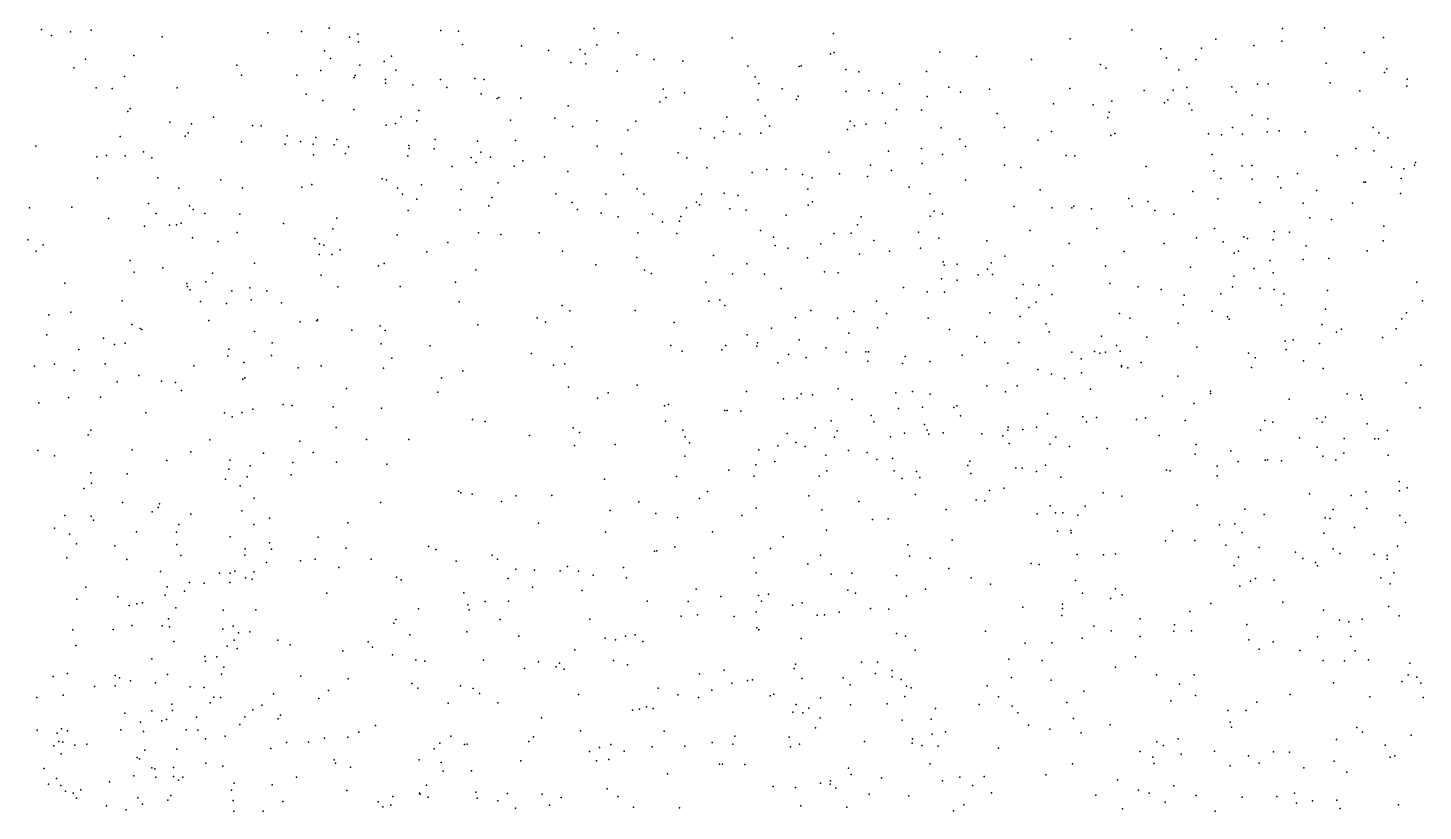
# Model space of a CAD drawing. Header units: metres. Extents: x -25 to 25, y -27.8 to 27.8.
# Drawn here: x -0.193 to 2.899, y 12.174 to 13.909 of the extents above; entities that cross this region are included whole.
import ezdxf

# ---------------------------------------------------------------- set-up
doc = ezdxf.new("R2010")
doc.units = ezdxf.units.M

msp = doc.modelspace()

# ---------------------------------------------------------------- linework, layer by layer
for p in [(-0.1625, 13.9054, 16.1724), (-0.1407, 13.8922, -26.5401), (-0.0986, 13.9002, -22.0743), (-0.0528, 13.9042, 23.6246), (0.1049, 13.8894, 23.6159), (0.3392, 13.8983, 18.2341), (0.4132, 13.9012, 7.8087), (0.4744, 13.9089, 2.5306), (0.5201, 13.8889, 12.7266), (0.5386, 13.8955, 18.2172), (0.7225, 13.9034, -26.2173), (0.7615, 13.9019, 18.2369), (1.062, 13.9077, 18.3569), (1.115, 13.8986, 12.895), (1.3675, 13.8875, 4.7719), (1.5923, 13.8965, 13.7353), (2.1168, 13.8848, -7.1802), (2.2537, 13.9048, 3.364), (2.4398, 13.884, 20.1976), (2.5869, 13.9082, 20.7749), (2.6802, 13.9092, -1.7209), (2.8112, 13.8883, -1.5102), (0.4643, 13.8581, 13.9765), (0.5395, 13.8787, 13.1339), (0.7699, 13.8728, -7.3095), (0.9006, 13.8698, 4.9826), (0.961, 13.859, 23.296), (1.031, 13.8612, 7.3234), (1.0419, 13.8521, 7.1147), (1.0676, 13.8716, -26.2036), (1.5855, 13.852, 5.1061), (1.594, 13.8547, 5.8803), (1.8277, 13.8558, 3.936), (2.3176, 13.8625, 6.4752), (2.4078, 13.8646, 14.4366), (2.5235, 13.8702, 20.3893), (2.5855, 13.8801, 3.1872), (2.7684, 13.8545, 3.1691), (-0.0908, 13.8211, -8.4105), (-0.0654, 13.8403, 18.3911), (0.042, 13.848, 2.4449), (0.2701, 13.8264, 23.6101), (0.478, 13.8412, 13.6807), (0.5425, 13.8265, 6.5345), (0.5965, 13.8348, 12.5395), (0.6128, 13.8468, 5.9263), (1.0106, 13.8326, 12.7832), (1.0434, 13.8297, 6.9544), (1.1563, 13.8496, 6.7283), (1.1953, 13.8392, 6.5717), (1.2581, 13.8354, 3.2878), (1.4023, 13.8245, -7.0345), (1.5162, 13.8234, 4.8637), (1.5208, 13.8252, 13.5922), (1.9092, 13.8458, -7.0671), (2.0313, 13.8394, 19.3422), (2.184, 13.8281, 19.7937), (2.1967, 13.82, 14.396), (2.3305, 13.8429, -25.817), (2.3955, 13.8392, 3.2989), (2.6839, 13.8309, 14.621), (0.0213, 13.8017, 15.6027), (0.2803, 13.8048, 14.9026), (0.4029, 13.8044, 6.8739), (0.4562, 13.8145, 14.5875), (0.5298, 13.7993, 13.3507), (0.5321, 13.8036, 23.5612), (0.5995, 13.7948, 7.7202), (0.6223, 13.8159, 6.2741), (0.7212, 13.7948, 5.1157), (0.7976, 13.7973, 23.4206), (0.8179, 13.7951, 18.3694), (1.1132, 13.8137, 18.4885), (1.4187, 13.801, 5.9777), (1.6194, 13.8171, 3.6823), (1.6484, 13.8118, -16.6169), (1.7982, 13.8127, 22.5606), (2.3574, 13.8164, -7.1756), (2.8135, 13.8103, -5.2429), (2.8181, 13.8187, -2.8621), (2.8633, 13.7954, 5.692), (-0.0416, 13.7765, 15.7492), (-0.0061, 13.7748, 7.2756), (0.1377, 13.7763, 7.1837), (0.4236, 13.7626, 12.654), (0.5997, 13.7865, 2.5524), (0.6602, 13.7832, 18.3522), (0.7355, 13.7768, 2.6605), (0.8113, 13.7632, 7.5937), (1.2147, 13.7738, 23.1009), (1.2624, 13.7651, 18.6464), (1.4269, 13.786, 18.7311), (1.4784, 13.774, 3.3964), (1.5137, 13.7581, 13.8577), (1.6207, 13.7681, -6.9901), (1.6705, 13.7699, 5.2788), (1.7009, 13.7643, 3.8071), (1.7388, 13.785, -16.1416), (1.8477, 13.7781, 19.0847), (1.8736, 13.7668, -16.5109), (1.9382, 13.7735, 22.3972), (2.1163, 13.7753, 3.6155), (2.281, 13.7704, 21.8144), (2.345, 13.7712, 5.982), (2.3752, 13.7768, 6.3413), (2.4752, 13.7787, 21.2956), (2.4847, 13.7675, 5.8527), (2.5319, 13.7842, -2.1965), (2.5552, 13.7856, 20.5844), (2.6926, 13.7875, 5.7786), (2.7583, 13.7695, -4.4472), (2.8631, 13.7799, -4.2393), (0.0337, 13.7308, 18.4603), (0.4604, 13.7486, 2.4734), (0.5296, 13.7287, 6.7239), (0.8471, 13.753, 12.5529), (0.851, 13.7551, 2.7725), (0.8997, 13.7538, 7.4207), (1.0045, 13.7366, 5.0446), (1.2074, 13.7455, 4.9533), (1.2208, 13.7548, 12.8459), (1.425, 13.75, 22.9194), (1.5102, 13.7506, 13.2421), (1.732, 13.7281, 5.4449), (1.8002, 13.757, 14.234), (2.0799, 13.7412, 19.607), (2.168, 13.7389, 22.0249), (2.2094, 13.7468, 14.534), (2.3257, 13.7435, 3.4148), (2.3328, 13.7502, 20.1051), (2.3801, 13.7408, 21.618), (2.3864, 13.7271, 6.1308), (0.0283, 13.7241, -21.7799), (0.1218, 13.7006, -8.1244), (0.1694, 13.697, 7.8556), (0.2187, 13.7112, 2.4254), (0.6217, 13.6976, 5.7052), (0.6341, 13.7122, 12.3284), (0.6691, 13.7034, 23.5365), (0.6732, 13.7261, -26.3923), (0.8764, 13.7051, 7.2701), (0.9748, 13.7094, 6.6483), (1.0676, 13.7031, 6.4141), (1.1543, 13.7027, 3.0803), (1.3557, 13.7117, -15.6777), (1.4411, 13.7143, 12.934), (1.6296, 13.7025, 22.729), (1.665, 13.696, 5.0282), (1.7072, 13.6982, 5.649), (1.7875, 13.7267, -15.8857), (1.9551, 13.7193, 19.2667), (2.1999, 13.7107, -16.9965), (2.2034, 13.7226, -16.7816), (2.5197, 13.7159, 6.7027), (2.5549, 13.7074, 14.7551), (0.0119, 13.6685, 2.4284), (0.1557, 13.6695, -26.6131), (0.1626, 13.6769, 15.1421), (0.3051, 13.6933, -7.8213), (0.3243, 13.6919, 7.7887), (0.3815, 13.6697, -26.5373), (0.4451, 13.6665, 12.2367), (0.6008, 13.6936, 5.5266), (1.014, 13.6909, 12.5761), (1.1366, 13.6826, 6.1962), (1.2979, 13.6865, -26.2795), (1.3289, 13.6655, 18.7746), (1.3489, 13.6799, 4.8928), (1.3845, 13.6747, -16.3705), (1.4316, 13.676, 13.6738), (1.4503, 13.6912, 5.821), (1.6236, 13.6838, 14.1433), (1.6388, 13.6923, 4.835), (1.8309, 13.6876, -17.0679), (1.9714, 13.6885, -16.285), (2.0755, 13.68, 3.7414), (2.2071, 13.6708, -16.5177), (2.2154, 13.6756, -7.0464), (2.4231, 13.6747, 21.4468), (2.4521, 13.6726, -16.6545), (2.4767, 13.6885, 20.4212), (2.4984, 13.6736, 6.4972), (2.5532, 13.6787, -25.692), (2.5798, 13.6812, 3.3104), (2.6377, 13.6786, -1.6644), (2.7881, 13.6882, 3.2604), (2.8007, 13.6765, -0.6851), (2.8204, 13.6657, -16.6722), (-0.175, 13.6474, -22.2015), (0.063, 13.6345, 7.3194), (0.2808, 13.6568, 12.392), (0.3772, 13.6514, 7.0248), (0.4114, 13.6576, 14.7292), (0.4392, 13.6515, 18.4821), (0.486, 13.65, 13.7905), (0.4921, 13.6618, 13.9613), (0.5176, 13.6458, 13.4079), (0.6513, 13.6488, 5.357), (0.6521, 13.6421, 18.5058), (0.7077, 13.6413, 6.0608), (0.7098, 13.6619, 6.2271), (0.8032, 13.6582, 5.194), (0.8874, 13.6595, 12.3379), (1.0689, 13.6472, 23.2561), (1.7141, 13.6358, 5.19), (1.7874, 13.6423, 22.5627), (1.872, 13.6626, -6.9561), (1.8846, 13.6461, -26.2144), (2.0453, 13.6605, 22.1902), (2.7498, 13.6423, 6.9872), (2.7895, 13.6372, -0.9373), (-0.0401, 13.6233, 18.5624), (-0.019, 13.6265, -21.9624), (0.0224, 13.626, 15.6692), (0.0818, 13.6213, 23.6977), (0.4402, 13.6277, 23.6181), (0.5106, 13.631, 14.1378), (0.6488, 13.6257, 6.6982), (0.7891, 13.622, 2.6715), (0.8005, 13.611, 7.1245), (0.8105, 13.6338, 23.4791), (0.8319, 13.6228, 6.6601), (0.9039, 13.6148, 18.6086), (0.9518, 13.6232, 23.3713), (1.1227, 13.6304, 18.7088), (1.2481, 13.6325, 12.7244), (1.2673, 13.6213, -16.0505), (1.5819, 13.6339, -15.6037), (1.6742, 13.6048, 4.6657), (1.7889, 13.6089, 14.3544), (1.8341, 13.6285, 3.7545), (1.9709, 13.6048, 14.5033), (2.1079, 13.6264, 14.599), (2.1272, 13.6255, 19.8797), (2.4312, 13.6289, 5.9552), (2.4978, 13.6035, 14.8646), (2.5193, 13.6046, 20.8519), (2.7083, 13.6266, -1.4696), (2.8796, 13.605, -25.51), (2.8819, 13.6112, 5.5109), (-0.0386, 13.5766, 15.8459), (0.095, 13.5773, 15.5041), (0.2344, 13.5725, 18.5561), (0.5919, 13.5747, -26.5212), (0.6017, 13.5725, -7.3695), (0.7473, 13.6022, 6.5253), (0.8847, 13.6027, 6.3105), (1.0039, 13.5907, 5.1255), (1.127, 13.5842, 12.4687), (1.3114, 13.5995, 23.0101), (1.412, 13.5891, -6.9545), (1.4447, 13.5954, 13.2488), (1.4865, 13.596, 12.7937), (1.5236, 13.5844, 4.7983), (1.5451, 13.577, -26.2796), (1.6055, 13.5858, 3.285), (1.6675, 13.5798, 5.548), (1.7212, 13.5936, 19.0907), (2.0072, 13.5999, 19.5944), (2.2849, 13.6019, 14.7673), (2.4354, 13.5928, 21.2878), (2.4505, 13.5757, -16.2276), (2.5199, 13.5738, 6.27), (2.5772, 13.5792, -2.5097), (2.6204, 13.5867, -6.9629), (2.8287, 13.6004, -5.1769), (2.8505, 13.5759, -6.8117), (2.8558, 13.5968, 0.0036), (0.1413, 13.554, -21.4837), (0.2825, 13.5545, 7.1749), (0.4144, 13.5562, 7.7148), (0.4364, 13.5626, 12.9737), (0.626, 13.5538, 6.9061), (0.6791, 13.5612, 7.554), (0.7669, 13.551, 7.3344), (0.8489, 13.5659, 12.0896), (0.9771, 13.5416, 6.1668), (1.1576, 13.553, 12.2828), (1.3501, 13.543, 12.6125), (1.5354, 13.552, 18.9871), (1.7601, 13.556, 5.42), (1.8055, 13.5413, 19.234), (1.8847, 13.5719, 22.412), (2.0499, 13.5504, -15.9422), (2.3882, 13.547, 20.3031), (2.5832, 13.5549, -0.3267), (2.6623, 13.5492, 3.3926), (2.7677, 13.5676, -16.0858), (2.7712, 13.5675, -4.947), (2.8485, 13.5423, -4.4151), (-0.1893, 13.5109, -26.645), (-0.0953, 13.5119, 15.979), (0.0745, 13.5204, -21.2612), (0.1651, 13.5148, 15.2967), (0.6373, 13.5407, 2.5651), (0.6688, 13.5296, 5.6387), (0.8288, 13.5152, -7.178), (0.8353, 13.5335, -26.4742), (1.0134, 13.5227, 18.776), (1.0882, 13.5409, -7.0399), (1.1721, 13.541, 12.0517), (1.2663, 13.5108, -16.2464), (1.2885, 13.5232, 12.4235), (1.2955, 13.517, 12.2075), (1.2999, 13.5408, 4.9814), (1.3804, 13.538, 18.9191), (1.5362, 13.5162, 12.6306), (1.5455, 13.5241, 5.6386), (1.9926, 13.5138, 3.7833), (2.076, 13.5106, -17.1083), (2.1201, 13.5107, 21.9321), (2.1246, 13.514, 14.7151), (2.247, 13.5313, 21.6767), (2.254, 13.5145, -16.0099), (2.2888, 13.5248, 20.1793), (2.444, 13.5308, 20.4639), (2.5369, 13.5225, -0.614), (2.633, 13.5209, -0.0512), (2.7426, 13.5212, 5.5056), (-0.0144, 13.4866, 2.446), (0.0915, 13.498, -21.6807), (0.1735, 13.5071, 12.3009), (0.1993, 13.4982, 7.8007), (0.2768, 13.4964, 14.9766), (0.4914, 13.4878, 14.5043), (0.6501, 13.5043, 12.0262), (0.765, 13.506, 5.9883), (1.0248, 13.5069, 2.8868), (1.0776, 13.4989, 5.9703), (1.1148, 13.4905, 23.2112), (1.1914, 13.4963, 5.8632), (1.2134, 13.4794, -26.3894), (1.2509, 13.4808, 11.9224), (1.2541, 13.4913, 3.0323), (1.3628, 13.5084, 13.7649), (1.399, 13.5055, -16.6755), (1.4872, 13.4945, 12.4484), (1.6533, 13.4909, 12.4387), (1.8064, 13.492, 4.5191), (1.8153, 13.5028, 12.4635), (1.8337, 13.4975, 4.3444), (2.1638, 13.5082, 20.0454), (2.3041, 13.5048, 21.5217), (2.3466, 13.4967, -25.9288), (2.6478, 13.4887, 15.0143), (2.6962, 13.4847, 6.8787), (0.0652, 13.4702, 7.3912), (0.1206, 13.4721, 15.6302), (0.1365, 13.4726, -8.0944), (0.1468, 13.4765, 23.7004), (0.2711, 13.4559, -7.93), (0.3739, 13.4755, -26.641), (0.4829, 13.464, 13.9133), (0.6258, 13.451, 23.5865), (0.8059, 13.4553, 2.6982), (0.8554, 13.4518, 18.7815), (0.9399, 13.4549, 11.8293), (1.159, 13.4554, 18.9183), (1.2449, 13.4534, 23.0519), (1.4305, 13.46, 22.8697), (1.5929, 13.454, 22.7103), (1.6316, 13.4542, 4.6305), (1.6458, 13.4728, 12.753), (1.7806, 13.4564, 12.669), (2.0282, 13.4604, 22.0811), (2.176, 13.4648, -15.766), (2.4365, 13.4648, 5.6636), (2.5689, 13.4582, 5.5382), (2.6027, 13.4564, 6.3543), (2.8118, 13.47, -4.6454), (-0.1928, 13.4396, 18.5876), (-0.1587, 13.4289, 7.5092), (0.1721, 13.4439, 12.5863), (0.2277, 13.4358, 2.443), (0.4427, 13.4424, 12.0533), (0.4534, 13.4305, 13.193), (0.4631, 13.4278, 13.6182), (0.7375, 13.4338, 5.8044), (1.4597, 13.4459, 13.1116), (1.4627, 13.4273, 14.104), (1.4912, 13.4215, 19.0768), (1.5639, 13.4306, -16.9311), (1.6818, 13.4378, 12.1979), (1.785, 13.4214, 19.3464), (1.8257, 13.4431, -15.61), (1.9324, 13.4371, 19.7124), (2.1142, 13.4315, 4.0005), (2.3252, 13.4312, 3.7665), (2.3968, 13.4442, -6.9634), (2.4557, 13.4354, 20.8108), (2.5013, 13.4461, 3.5876), (2.5097, 13.4427, -1.0161), (2.5666, 13.4395, -16.8242), (2.6395, 13.4262, 6.5499), (2.8102, 13.4371, 6.9925), (-0.1745, 13.4145, 7.7635), (0.0335, 13.3939, 7.802), (0.3094, 13.3879, 18.6656), (0.4526, 13.407, 7.6535), (0.4809, 13.4068, 7.0834), (0.4995, 13.4175, 14.1118), (0.5965, 13.3871, 7.5461), (0.6914, 13.4132, 18.7418), (0.9919, 13.4146, 23.3447), (1.1566, 13.4004, 2.9417), (1.3263, 13.4047, 13.5503), (1.5345, 13.3994, 4.7865), (1.6498, 13.4076, 19.2103), (1.7165, 13.4143, 22.5626), (1.8355, 13.391, 19.5312), (1.9417, 13.3888, 22.1943), (1.9717, 13.4036, 4.4799), (2.2367, 13.4137, -16.9634), (2.4804, 13.4103, -25.7743), (2.4894, 13.4147, 15.0295), (2.5596, 13.3937, -1.4125), (2.6332, 13.3962, -2.6886), (2.6899, 13.3986, 5.4023), (2.7746, 13.4149, 15.0945), (0.0424, 13.3681, 12.2771), (0.1059, 13.3778, 15.8281), (0.2159, 13.3656, 15.4593), (0.4568, 13.3613, -7.5772), (0.5841, 13.3821, 2.5721), (0.7997, 13.3728, 5.3557), (1.0658, 13.3839, 5.8277), (1.1735, 13.3725, 5.103), (1.189, 13.3653, 5.73), (1.3684, 13.3643, 13.3978), (1.4001, 13.3862, 11.959), (1.4397, 13.3639, 5.5681), (1.5727, 13.3689, 3.1295), (1.6027, 13.3662, 14.305), (1.8372, 13.3836, 3.3867), (1.8662, 13.386, 22.3296), (1.9131, 13.362, 14.6074), (1.9338, 13.3743, 5.1597), (1.9444, 13.3629, 19.9083), (2.0783, 13.382, 4.1901), (2.1949, 13.3812, 21.5779), (2.3837, 13.3789, 21.0852), (2.4791, 13.3589, 5.8948), (2.5244, 13.3763, -1.9977), (2.5665, 13.3664, -2.4537), (-0.1107, 13.3435, -8.1944), (0.1592, 13.3431, 12.7097), (0.1611, 13.336, -26.6996), (0.1669, 13.3286, -21.368), (0.2013, 13.3463, 7.3161), (0.2591, 13.3265, 15.1181), (0.2993, 13.3336, 14.9243), (0.3366, 13.3264, 2.4993), (0.4939, 13.3352, 14.319), (0.6321, 13.3363, 7.2174), (0.7549, 13.3461, 11.8217), (1.3091, 13.3458, -16.0999), (1.4765, 13.3321, -15.9211), (1.7473, 13.3338, 3.2559), (1.8313, 13.3529, 4.2694), (1.8666, 13.3501, 12.4788), (2.0125, 13.3403, 21.943), (2.0471, 13.3391, 4.6322), (2.2048, 13.3428, -6.9496), (2.2677, 13.3355, 3.9578), (2.3183, 13.3298, 20.3999), (2.4768, 13.3355, -0.0249), (2.5371, 13.3322, -2.2052), (2.5689, 13.3295, 6.0772), (2.6869, 13.3273, 0.2111), (2.8852, 13.3459, -5.0823), (0.0161, 13.3043, 12.5591), (0.1893, 13.3028, 7.7621), (0.2471, 13.2987, 12.0558), (0.3021, 13.3064, 13.0197), (0.3692, 13.3001, 13.2625), (0.7626, 13.3025, 5.5493), (0.9912, 13.2944, 11.6862), (1.3162, 13.3037, 13.7186), (1.3404, 13.3069, 19.1262), (1.3512, 13.2945, 4.9779), (1.6879, 13.3035, 19.4505), (1.7996, 13.3242, 19.6662), (1.8385, 13.3238, 5.3797), (1.9978, 13.3105, 4.0343), (2.0415, 13.3018, 21.781), (2.0759, 13.3186, 14.8017), (2.3671, 13.2957, 20.6239), (2.3697, 13.3167, 15.0205), (2.4507, 13.3197, 5.5668), (2.5849, 13.2951, -6.8347), (2.5905, 13.3202, 3.6517), (2.8973, 13.3048, -6.6506), (-0.1465, 13.2734, 16.2006), (-0.0975, 13.2797, 18.5754), (0.9359, 13.2667, 2.8204), (1.0081, 13.2822, 19.0264), (1.1531, 13.2834, 23.0803), (1.5081, 13.2674, 5.4624), (1.5422, 13.2828, 13.0062), (1.601, 13.2661, 22.5795), (1.6376, 13.281, 12.8833), (1.7097, 13.2764, 14.4239), (1.802, 13.2658, 19.8387), (1.9385, 13.2777, -15.7357), (2.0056, 13.2694, -26.1833), (2.0251, 13.2895, 5.0389), (2.2261, 13.2767, 4.1233), (2.2492, 13.2662, 21.2562), (2.4315, 13.2813, 3.8364), (2.4655, 13.2687, -16.6086), (2.4694, 13.2639, -1.6043), (2.6828, 13.2858, 6.7219), (2.8514, 13.2643, 5.2333), (2.8617, 13.2781, -16.571), (0.0372, 13.2522, 12.1397), (0.0561, 13.2432, -8.0774), (0.0598, 13.241, 16.0323), (0.2083, 13.261, 15.7554), (0.3092, 13.2362, 7.2575), (0.4103, 13.2581, 13.7172), (0.4478, 13.2603, 13.9103), (0.449, 13.2624, 23.615), (0.5249, 13.2394, 7.5938), (0.5879, 13.2488, -7.4457), (0.5989, 13.2384, 18.823), (0.8039, 13.2516, 18.9358), (0.9539, 13.2571, -7.1363), (1.2391, 13.2566, 2.9441), (1.4553, 13.2438, 3.0423), (1.626, 13.2326, 12.2162), (1.6897, 13.2443, 4.598), (1.8497, 13.2407, -6.9289), (2.0639, 13.2535, -16.8472), (2.0701, 13.236, 21.5801), (2.3563, 13.2549, -0.1805), (2.6743, 13.2517, 15.1795), (2.7068, 13.2348, -15.6855), (2.7177, 13.2415, -3.0913), (2.8392, 13.2423, 7.0051), (-0.1511, 13.2293, 12.3448), (-0.0255, 13.2216, 7.7025), (-0.0009, 13.208, 12.6888), (0.0228, 13.2108, -21.5648), (0.3485, 13.2116, 11.9489), (0.5899, 13.2092, 2.6449), (0.6984, 13.2048, 23.526), (1.0123, 13.2029, -26.5681), (1.2317, 13.2057, 5.555), (1.3535, 13.2054, 13.4428), (1.4009, 13.2288, 14.0277), (1.4227, 13.2038, -16.4054), (1.424, 13.2113, 19.3304), (1.5161, 13.2184, 12.0828), (1.9096, 13.2253, 3.4109), (1.928, 13.2122, 5.2603), (2.0029, 13.2118, 3.9054), (2.1865, 13.2262, 4.6585), (2.2196, 13.2052, 4.3392), (2.2867, 13.2242, -0.4616), (2.3972, 13.2015, 3.9877), (2.5929, 13.215, -25.6039), (2.611, 13.2184, 5.305), (2.6691, 13.2099, 6.4216), (2.8086, 13.2231, -3.4986), (-0.0802, 13.1963, 23.7109), (0.2505, 13.1819, 13.1904), (0.2526, 13.1975, 23.6426), (0.3473, 13.1831, -7.8786), (0.6135, 13.1777, 11.7707), (0.9231, 13.1878, 5.3306), (1.2571, 13.1933, 22.897), (1.3446, 13.1956, 11.9133), (1.4927, 13.1856, 19.472), (1.5321, 13.1786, -16.6016), (1.5758, 13.2006, 4.7691), (1.6202, 13.1911, 19.6748), (1.6637, 13.1914, -16.8342), (1.6683, 13.1706, -26.2505), (1.6702, 13.1913, 3.1477), (1.7512, 13.1811, 12.4908), (1.8058, 13.1703, 3.2728), (1.8776, 13.1842, 22.0186), (2.1205, 13.1909, 21.3846), (2.1412, 13.1761, 14.9113), (2.1708, 13.1923, -16.6372), (2.1824, 13.1888, -15.6311), (2.195, 13.1905, 4.8675), (2.2278, 13.1927, 20.4537), (2.5118, 13.1887, 5.7625), (2.5269, 13.1785, 5.4743), (2.5953, 13.1965, 3.7847), (2.6339, 13.1712, -2.8153), (-0.1781, 13.16, 12.1536), (-0.1338, 13.1643, 12.589), (-0.0901, 13.1499, -26.689), (-0.0216, 13.165, 2.5601), (0.1748, 13.1604, -21.0523), (0.2856, 13.1676, 2.5744), (0.4062, 13.1561, -26.7774), (0.4567, 13.1603, 14.123), (0.5951, 13.1554, 7.2844), (0.7707, 13.1491, -7.3109), (0.9722, 13.1619, 19.123), (0.9972, 13.1648, 23.2536), (1.4692, 13.167, 14.1616), (1.7454, 13.1655, 19.9565), (1.9786, 13.1663, 3.5678), (2.0451, 13.1521, 20.2408), (2.0757, 13.1418, 5.0968), (2.1415, 13.1448, 21.2261), (2.2304, 13.1609, -0.6903), (2.2306, 13.1582, -25.9726), (2.2446, 13.1559, -1.1766), (2.2738, 13.1675, 20.6469), (2.5184, 13.1571, 0.1658), (2.6777, 13.1549, 6.5792), (2.8939, 13.1617, 0.3945), (0.0048, 13.1249, 16.1474), (0.0528, 13.1387, 11.9967), (0.1033, 13.1266, 7.7525), (0.1343, 13.1236, 13.0521), (0.2834, 13.1312, 15.5553), (0.288, 13.1337, 15.1812), (0.5134, 13.1105, 18.8505), (0.724, 13.1342, -26.7232), (1.0049, 13.1134, 11.6379), (1.1573, 13.1176, 5.1556), (1.603, 13.1093, 12.9468), (1.9324, 13.1158, 1.5148), (1.9991, 13.1161, 4.0575), (2.104, 13.1323, -15.8637), (2.162, 13.1085, 21.0289), (2.3551, 13.1373, -15.4072), (2.8614, 13.1225, -4.7986), (-0.1683, 13.0784, -21.7901), (-0.1026, 13.0905, -8.0923), (-0.0316, 13.0913, 12.8963), (0.1474, 13.1061, -21.2815), (0.7159, 13.1019, 18.9795), (1.0692, 13.0891, 5.5066), (1.0928, 13.1008, 23.0823), (1.3995, 13.1039, 5.3605), (1.4815, 13.0873, 22.5768), (1.5115, 13.0889, 13.0992), (1.5204, 13.0986, 12.3014), (1.5455, 13.0963, 3.0731), (1.6327, 13.0862, 14.3484), (1.7308, 13.1006, 1.4477), (1.7672, 13.1039, 14.4927), (1.8064, 13.098, 4.4836), (1.9731, 13.1028, -16.6192), (2.3212, 13.0934, 4.5315), (2.4276, 13.1041, 15.1443), (2.4276, 13.0992, -1.9016), (2.6023, 13.0869, 15.2068), (2.7305, 13.0982, -16.332), (2.761, 13.0951, -25.387), (2.7638, 13.0868, 5.2718), (0.0683, 13.0564, 23.6411), (0.2429, 13.0562, 7.7522), (0.2599, 13.0475, 15.775), (0.2816, 13.0572, 18.7611), (0.3057, 13.0648, 14.8858), (0.3732, 13.0746, 13.8179), (0.3925, 13.0729, 14.5754), (0.4835, 13.0695, 11.7307), (0.591, 13.0663, 7.4189), (1.2181, 13.0715, 19.4049), (1.2269, 13.0747, 11.9118), (1.3518, 13.0615, 13.5676), (1.3567, 13.0616, 12.1284), (1.3869, 13.0597, 5.0598), (1.6761, 13.0507, 22.2506), (1.7362, 13.066, -6.9815), (1.7899, 13.0686, 1.7463), (1.8586, 13.0678, 20.1693), (1.8659, 13.0717, -16.2026), (1.8739, 13.0497, 14.6274), (2.0663, 13.0544, 1.6657), (2.1445, 13.0471, -1.0247), (2.3908, 13.077, -25.7247), (2.6826, 13.0469, 6.6974), (2.892, 13.0672, -15.5846), (-0.0537, 13.0177, 16.2414), (0.4902, 13.024, -7.7424), (0.7923, 13.0415, 2.8061), (0.8205, 13.037, 19.0983), (1.0152, 13.0232, 2.8529), (1.2204, 13.038, 5.3141), (1.2587, 13.0177, 19.5477), (1.5516, 13.0233, 19.9452), (1.587, 13.0384, 1.3303), (1.6004, 13.0164, 4.8634), (1.682, 13.0365, 5.2071), (1.7939, 13.0304, 1.201), (1.8, 13.0177, -16.487), (1.9783, 13.0176, 1.8057), (1.9795, 13.0242, 5.0409), (2.0117, 13.0192, -26.069), (2.0422, 13.0243, 21.1243), (2.1531, 13.0366, 1.5071), (2.1752, 13.046, -16.2255), (2.2637, 13.0414, 4.8714), (2.2839, 13.0455, -1.5656), (2.3715, 13.0391, 4.7577), (2.5388, 13.0176, -2.3775), (2.5479, 13.0395, -6.7629), (2.5655, 13.0358, 4.0147), (2.6632, 13.0439, 3.8889), (2.6754, 13.0355, -3.3661), (2.775, 13.0322, 6.9344), (2.8199, 13.017, 3.8039), (-0.0591, 13.0075, 11.8368), (0.2107, 12.9964, 23.6116), (0.4099, 12.9935, 14.0561), (0.5577, 12.997, 2.7359), (0.6516, 12.9975, 23.4733), (0.9186, 13.006, 23.2463), (1.0296, 13.0128, 5.3433), (1.1083, 12.9858, 11.8408), (1.2633, 13.0031, 5.1521), (1.273, 12.9897, -7.1153), (1.4898, 13.0105, 1.5119), (1.509, 12.9904, 22.4492), (1.5949, 13.0025, 1.7592), (1.7183, 13.0028, 3.1856), (1.7493, 13.0115, 21.996), (1.8038, 13.0089, 5.1159), (1.8352, 13.0119, 21.5295), (1.9213, 13.0097, 4.3588), (1.9672, 13.0054, 20.367), (1.9818, 12.9881, 3.5102), (2.0719, 12.9866, 20.8823), (2.0847, 13.0027, 20.607), (2.3141, 13.0058, 15.1022), (2.3959, 12.9863, -15.5598), (2.6247, 13.0012, 0.319), (2.7241, 12.9994, -6.6273), (2.7915, 12.999, -3.6619), (2.8002, 12.9987, 5.081), (-0.1711, 12.9726, 13.0739), (-0.1342, 12.9607, -20.7653), (0.038, 12.9744, 2.6539), (0.1684, 12.9698, 16.0011), (0.3289, 12.967, 14.6787), (0.4394, 12.9681, 23.5659), (1.0185, 12.9838, -26.6055), (1.2627, 12.9606, 2.9495), (1.4271, 12.9747, 3.0269), (1.4686, 12.9831, -26.2512), (1.5296, 12.9815, 12.5081), (1.5752, 12.9627, 5.1107), (1.6254, 12.9728, 12.8027), (1.6666, 12.9685, 20.1031), (1.7228, 12.9554, 4.7674), (2.1152, 12.9817, -0.8057), (2.1989, 12.9774, 1.7258), (2.3938, 12.9644, -16.0869), (2.4725, 12.9718, 4.4103), (2.6639, 12.9805, 6.1684), (2.6765, 12.9601, 6.3299), (2.7228, 12.9673, 5.6005), (2.8215, 12.9627, -25.2218), (-0.0533, 12.9235, 11.6951), (0.1151, 12.9508, 11.7132), (0.2526, 12.9316, 7.2807), (0.2545, 12.9514, 13.6332), (0.2997, 12.9386, 15.5888), (0.3943, 12.9464, 2.7201), (0.4913, 12.9468, 11.6), (0.6027, 12.9429, 18.9666), (1.3606, 12.9294, 12.3396), (1.42, 12.9414, 1.6538), (1.4622, 12.9486, 14.0619), (1.5774, 12.9279, 22.2874), (1.6881, 12.9528, 1.0776), (1.7266, 12.9279, 21.8516), (1.7759, 12.926, 20.242), (1.8898, 12.9399, 21.277), (1.8947, 12.9492, 3.3566), (1.9962, 12.9346, 4.9078), (2.0104, 12.9339, 4.2517), (2.0419, 12.926, 14.8656), (2.0618, 12.9402, 1.0717), (2.3302, 12.9291, 1.572), (2.338, 12.9277, 1.3861), (2.4425, 12.9378, 0.2082), (2.4891, 12.9487, 4.6833), (2.5486, 12.9514, 4.2426), (2.5537, 12.9519, -2.6959), (2.5852, 12.95, -3.1018), (2.7056, 12.9522, -16.1208), (-0.0519, 12.9006, 13.2795), (0.027, 12.9211, 7.5831), (0.2451, 12.9097, 11.6313), (0.2776, 12.8946, 18.761), (0.2933, 12.9148, 15.0817), (0.3905, 12.9188, 14.3777), (1.085, 12.9093, 23.011), (1.2444, 12.9149, 22.7633), (1.4167, 12.9157, 13.4977), (1.5607, 12.9157, 12.6494), (1.7447, 12.9109, 21.6588), (1.7834, 12.9133, 4.9918), (1.8964, 12.9221, 4.4955), (2.0963, 12.9137, 3.8518), (2.4426, 12.917, -25.459), (2.8459, 12.9041, 3.9431), (-0.0689, 12.8888, 18.5152), (0.3086, 12.8672, 13.7963), (0.7616, 12.8824, -7.5509), (0.7667, 12.8794, 2.8333), (0.792, 12.8764, -26.7603), (0.8881, 12.8724, 11.558), (0.968, 12.8734, 11.7133), (1.2955, 12.8664, 1.5427), (1.3133, 12.8823, 19.7376), (1.5378, 12.8725, 13.1181), (1.774, 12.8751, 21.4337), (1.9087, 12.8639, 20.9974), (1.9275, 12.8617, 20.6555), (1.9379, 12.8843, 2.026), (1.9707, 12.8891, 20.8046), (2.1899, 12.8791, 1.9425), (2.2313, 12.8714, -1.7274), (2.6471, 12.877, 4.6901), (2.7393, 12.8733, 5.9565), (2.7716, 12.881, 5.7907), (2.8466, 12.8836, 4.8075), (2.8635, 12.8902, 15.27), (0.0166, 12.858, 11.5038), (0.0829, 12.8372, 2.7274), (0.0959, 12.8466, 13.4503), (0.0986, 12.8545, 7.3768), (0.1685, 12.8319, 11.4315), (0.2809, 12.8392, 2.7592), (0.5888, 12.8575, 23.5055), (0.8569, 12.8597, 23.2943), (1.0976, 12.84, 12.098), (1.1612, 12.8592, -26.4694), (1.1983, 12.8332, 19.618), (1.4211, 12.845, 13.7862), (1.5668, 12.8416, 12.9382), (1.6487, 12.8595, 2.0045), (1.8422, 12.8422, 4.7547), (2.0437, 12.8328, -25.9007), (2.0723, 12.8499, -1.0555), (2.0846, 12.8347, 4.8246), (2.1007, 12.8349, -7.0287), (2.1503, 12.8495, 14.9885), (2.3985, 12.8516, 1.2027), (2.5035, 12.8432, -15.7301), (2.5465, 12.8307, -25.2009), (2.6993, 12.8424, 4.3342), (2.7739, 12.8446, -5.0761), (-0.1339, 12.8008, -26.6587), (-0.1113, 12.829, 11.0523), (-0.0527, 12.8275, 11.326), (-0.0473, 12.8187, -21.4845), (0.1416, 12.8089, 18.668), (0.3075, 12.8086, 7.7485), (0.3424, 12.8231, 23.5891), (0.516, 12.8127, 11.4192), (0.9385, 12.8121, 19.292), (1.2469, 12.8247, 1.3564), (1.3891, 12.8292, 19.8835), (1.6788, 12.82, -26.0647), (1.7133, 12.8215, 0.9211), (2.1335, 12.8293, 0.9669), (2.4474, 12.8081, 1.7581), (2.4815, 12.8102, 4.814), (2.6818, 12.8235, 6.2003), (2.6921, 12.8219, -15.9226), (2.7465, 12.8019, -25.0668), (2.8472, 12.829, 4.6062), (2.8597, 12.8132, 5.5494), (-0.1004, 12.7875, 16.3573), (0.048, 12.7925, 11.1116), (0.1368, 12.7919, 11.2374), (0.2554, 12.7819, -26.8039), (0.4505, 12.7808, 7.182), (1.0874, 12.7918, 2.9203), (1.3244, 12.7929, 12.4823), (1.4809, 12.7815, 13.3783), (1.5771, 12.7962, -7.2028), (1.8554, 12.7745, 0.8534), (2.089, 12.7939, 3.6042), (2.1182, 12.7957, 4.2001), (2.1192, 12.7901, -0.437), (2.3278, 12.7727, 1.9872), (2.3432, 12.7946, 15.1456), (2.3929, 12.7737, 1.0211), (2.498, 12.7915, 0.3692), (2.679, 12.7895, 6.7291), (-0.0849, 12.7663, 2.7767), (0.0001, 12.7617, 10.8423), (0.1374, 12.7648, 23.6217), (0.146, 12.7405, 13.5707), (0.2877, 12.7413, 15.244), (0.2883, 12.7549, 15.6045), (0.3428, 12.7682, 14.3179), (0.3469, 12.7544, 1.5111), (0.5127, 12.7564, 1.5374), (0.6948, 12.7603, 11.4229), (0.7114, 12.7533, 19.0191), (0.8357, 12.7409, 19.1231), (1.1958, 12.7495, -7.3808), (1.2005, 12.7508, 22.8109), (1.241, 12.7593, 1.1002), (1.4529, 12.7557, 13.5864), (1.5632, 12.7412, 22.1411), (1.7569, 12.7637, 21.2736), (1.7609, 12.7391, 14.4342), (2.132, 12.7428, -25.6878), (2.1905, 12.7416, -0.118), (2.2174, 12.7441, 3.9391), (2.4616, 12.7634, -2.3287), (2.5354, 12.7582, -6.7173), (2.6164, 12.7479, 1.177), (2.6998, 12.7547, 1.4847), (2.7141, 12.7449, -3.678), (2.7904, 12.7428, 1.6501), (2.8192, 12.7402, 15.2647), (2.8421, 12.7606, -6.5194), (-0.1069, 12.735, 18.4777), (0.0264, 12.7315, -8.0207), (0.3359, 12.725, 14.1442), (0.4114, 12.7281, 1.2875), (0.4441, 12.7324, 18.8224), (0.4965, 12.7135, 7.7608), (0.568, 12.7323, 1.7242), (0.7564, 12.7273, 1.357), (0.8478, 12.7322, 1.5132), (0.8882, 12.7098, 11.6679), (0.9296, 12.7075, 1.268), (1.0029, 12.7155, 1.5782), (1.1272, 12.7138, 22.9718), (1.4156, 12.7352, 1.9613), (1.5353, 12.7214, 14.0274), (1.8064, 12.734, 20.5876), (1.8482, 12.7115, 2.2004), (2.03, 12.7227, 4.5146), (2.0482, 12.7201, 2.1954), (2.4802, 12.7182, 15.2179), (2.4901, 12.7366, 1.9217), (2.6324, 12.7334, 4.9191), (2.6605, 12.725, 1.8396), (2.6645, 12.7173, 6.5755), (2.8193, 12.732, 5.1529), (0.1008, 12.7048, 10.978), (0.165, 12.6802, 1.3316), (0.1978, 12.679, 15.9381), (0.2314, 12.7013, 7.2595), (0.2545, 12.6806, 13.7474), (0.2557, 12.7009, 18.7128), (0.2658, 12.7052, 14.7586), (0.2897, 12.6908, 11.2138), (0.304, 12.6879, 1.7855), (0.3075, 12.7039, 13.921), (0.6242, 12.6925, -7.8529), (0.6343, 12.6865, 7.4338), (0.8714, 12.6896, 1.7296), (0.9865, 12.7062, 12.0894), (1.0274, 12.7058, 19.3603), (1.06, 12.6964, 1.7288), (1.1336, 12.6907, 12.3567), (1.4209, 12.702, 0.8565), (1.5868, 12.6986, 3.1203), (1.6333, 12.7014, 0.7985), (1.7316, 12.6958, 3.1985), (1.8974, 12.6906, -7.2363), (1.9401, 12.6764, 14.7237), (2.1285, 12.685, 4.7393), (2.5166, 12.6835, -2.8791), (2.5274, 12.689, 0.9281), (2.5687, 12.6854, -3.4383), (2.8051, 12.6911, -4.7079), (2.8255, 12.6777, 1.1881), (2.8337, 12.7018, 1.9811), (-0.0646, 12.6702, -20.6714), (0.0066, 12.6483, 16.2495), (0.1115, 12.6526, 18.6062), (0.1161, 12.671, -20.9993), (0.1543, 12.6615, 2.8125), (0.4697, 12.6566, 1.1174), (0.7731, 12.6572, 23.4536), (0.9256, 12.67, 23.2976), (1.0353, 12.6626, 1.0551), (1.2879, 12.6653, 22.6779), (1.3429, 12.6496, 3.053), (1.4264, 12.6516, -7.4469), (1.4481, 12.6548, 22.3707), (1.6238, 12.6635, 20.13), (1.6413, 12.6566, 21.7762), (1.7542, 12.6503, 21.1215), (1.7962, 12.6657, 20.8542), (2.1438, 12.6566, 14.9747), (2.2059, 12.6452, -25.2384), (2.2171, 12.6661, 4.2434), (2.2318, 12.6528, 3.7278), (2.493, 12.672, -2.5373), (-0.0844, 12.6436, 10.6531), (0.0316, 12.6296, 1.4624), (0.0488, 12.6332, 1.6304), (0.0613, 12.635, 7.4228), (0.135, 12.6241, 1.8027), (0.2401, 12.6189, 15.7636), (0.3119, 12.6198, 23.7032), (0.6725, 12.6224, 1.0498), (0.7821, 12.6307, 11.4289), (0.7853, 12.6196, 18.9914), (0.8203, 12.6383, -7.7989), (0.8722, 12.6388, 1.0645), (1.1796, 12.6393, 19.5557), (1.2705, 12.6383, 12.5604), (1.421, 12.6157, 2.0665), (1.4328, 12.6391, 12.7073), (1.5015, 12.6303, 13.4706), (1.523, 12.6353, 13.8734), (1.6049, 12.6145, -25.8738), (1.6742, 12.6231, 21.6177), (1.7152, 12.6211, 14.3174), (2.0115, 12.6259, -1.0947), (2.0996, 12.6227, -25.4894), (2.0999, 12.6326, 3.4669), (2.3818, 12.6159, 15.1577), (2.4284, 12.6338, 0.512), (2.5882, 12.637, 2.1082), (2.6781, 12.6191, 0.6321), (2.8223, 12.6273, 2.1712), (0.0372, 12.5854, -21.3559), (0.1047, 12.5846, 16.0981), (0.1184, 12.6001, 10.858), (0.2618, 12.584, 15.5725), (0.6178, 12.59, 1.9794), (0.6228, 12.5983, 23.5799), (0.8536, 12.5986, 11.8414), (1.0523, 12.5991, -26.4958), (1.2545, 12.6058, -26.1767), (1.2911, 12.6091, 19.6736), (1.3724, 12.6049, -25.9931), (1.5562, 12.6077, 19.9774), (1.5725, 12.6091, 22.0554), (2.0985, 12.6076, 0.0706), (2.1689, 12.5835, -1.8162), (2.2718, 12.5997, 4.7075), (2.3477, 12.5863, 3.9594), (2.5082, 12.5871, 4.7993), (2.7136, 12.5971, 0.9288), (2.7345, 12.5935, -24.9125), (2.764, 12.599, 6.2279), (2.8456, 12.6063, 6.8831), (-0.0929, 12.5752, 16.423), (-0.0041, 12.5759, 18.5307), (0.1213, 12.5818, 1.165), (0.2395, 12.5769, 15.0186), (0.2641, 12.5523, 2.8539), (0.2741, 12.569, 1.9756), (0.299, 12.5714, 14.1516), (0.3607, 12.5526, 7.7614), (0.6532, 12.5643, 18.858), (0.7796, 12.5709, 1.964), (0.8947, 12.5617, 0.9303), (1.0861, 12.5574, 23.2033), (1.1095, 12.5535, 1.9462), (1.1316, 12.5618, 3.0317), (1.1528, 12.5644, -7.7441), (1.4225, 12.5798, 19.8071), (1.4265, 12.5755, 0.7171), (1.5205, 12.5561, 13.6053), (1.7322, 12.5672, 20.3412), (1.7518, 12.5616, 2.2884), (1.929, 12.5727, -25.6691), (2.1436, 12.5571, 2.323), (2.2075, 12.5732, -7.0962), (2.2718, 12.5608, -2.0064), (2.3465, 12.5722, 4.1324), (2.3855, 12.5735, -6.8839), (2.5127, 12.5531, -3.1751), (2.6646, 12.56, 6.4423), (2.7386, 12.5604, -5.1674), (-0.0867, 12.5407, 1.6549), (0.1302, 12.5494, -26.6717), (0.2488, 12.5392, 14.4347), (0.2712, 12.5339, 7.2018), (0.3887, 12.5426, 0.97), (0.5051, 12.5289, 23.7182), (0.561, 12.549, 11.2771), (0.5706, 12.5368, 7.1388), (1.0193, 12.5309, 12.3633), (1.1697, 12.5499, 23.0609), (1.7731, 12.5301, 20.6605), (2.0171, 12.5457, 14.8235), (2.0758, 12.547, -1.4611), (2.5358, 12.5324, 0.7166), (2.5668, 12.5488, 15.2199), (2.6256, 12.5297, 2.2632), (2.7482, 12.5291, -4.9067), (0.0821, 12.511, 7.3251), (0.1992, 12.5167, 14.6261), (0.2005, 12.5064, 11.0352), (0.2256, 12.5156, 7.6606), (0.2411, 12.493, 15.2969), (0.6154, 12.52, 7.7695), (0.6668, 12.5091, 7.4292), (0.687, 12.5063, 7.5848), (0.8166, 12.5083, 11.6932), (0.9387, 12.5044, 19.076), (0.9778, 12.4936, 2), (0.9853, 12.5019, 23.4038), (1.1045, 12.5075, 0.778), (1.136, 12.4979, 12.5244), (1.5082, 12.4993, 22.2657), (1.6547, 12.5042, 14.1298), (1.69, 12.5036, 0.6001), (1.981, 12.5103, -0.4976), (2.0549, 12.5072, 0.2619), (2.2175, 12.4927, 3.5144), (2.2613, 12.5159, 4.5292), (2.6773, 12.5072, 6.6676), (2.7244, 12.5066, 4.9521), (2.7779, 12.509, 15.2312), (2.8694, 12.5017, -4.6139), (-0.1368, 12.4723, 13.468), (-0.1047, 12.4789, -21.6207), (0.0008, 12.4742, 13.5529), (0.0104, 12.4695, -20.8839), (0.0343, 12.4623, 11.0187), (0.1166, 12.4766, 7.556), (0.2361, 12.477, 23.8906), (0.4123, 12.4726, 11.182), (0.5165, 12.4673, 0.8501), (0.9077, 12.4896, 12.2118), (0.9953, 12.4885, 3.032), (1.2956, 12.4783, 19.583), (1.3501, 12.4861, 2.1126), (1.4018, 12.4636, -25.654), (1.4126, 12.4646, 19.6918), (1.5052, 12.4898, 12.9784), (1.5218, 12.4678, 13.292), (1.6139, 12.4694, -7.6834), (1.6856, 12.4789, 21.8588), (1.7225, 12.4713, 3.1518), (1.7226, 12.4855, 21.6885), (1.742, 12.4652, 21.4474), (1.9865, 12.4697, -0.1954), (2.0749, 12.464, -25.2435), (2.3083, 12.4755, 15.0849), (2.3916, 12.4758, 0.6525), (2.8514, 12.4611, -3.8459), (2.8659, 12.4759, 0.8124), (2.8851, 12.4705, 6.1053), (-0.1146, 12.4311, 11.083), (-0.0449, 12.4502, 23.9309), (0.0008, 12.4518, 2.8769), (0.0899, 12.4581, -8.0277), (0.1666, 12.4489, 14.8811), (0.1981, 12.4478, 13.8494), (0.3514, 12.4334, 18.6689), (0.4733, 12.441, 2.9322), (0.6582, 12.4568, -26.6666), (0.6714, 12.446, 2.137), (0.7658, 12.4514, 11.4726), (0.7936, 12.4454, 3.0181), (0.8076, 12.4344, 23.6439), (1.0269, 12.4321, -26.3329), (1.2036, 12.4466, 0.6563), (1.2474, 12.4318, 23.1892), (1.3226, 12.4415, 22.9871), (1.3673, 12.4574, 3.0713), (1.4518, 12.4291, 12.832), (1.4604, 12.4327, -7.8244), (1.6296, 12.454, 22.0017), (1.7538, 12.4506, 20.1592), (1.7644, 12.4471, 20.8979), (1.9326, 12.4516, 14.6891), (2.1469, 12.4399, -7.2662), (2.3588, 12.4554, 0.5697), (2.3947, 12.43, 3.721), (2.6045, 12.4322, -6.7104), (2.7005, 12.4584, 0.7187), (2.8935, 12.4576, 0.8309), (-0.1732, 12.4254, 11.4955), (0.1264, 12.4105, 15.9777), (0.2108, 12.4138, 15.6455), (0.2195, 12.4263, 14.2678), (0.2343, 12.4255, 14.0764), (0.3059, 12.3981, 2.8881), (0.3259, 12.4088, -8.0194), (0.4522, 12.4231, 2.1761), (0.7383, 12.4127, -7.9844), (0.8487, 12.4135, -26.5335), (1.1469, 12.3977, -25.8379), (1.1628, 12.3999, 3.0641), (1.1776, 12.4047, 23.3325), (1.1926, 12.4012, 19.3997), (1.2933, 12.4258, -25.3434), (1.5094, 12.4099, 0.544), (1.5378, 12.4016, -25.1967), (1.5634, 12.425, 3.0989), (1.6299, 12.409, 2.3121), (1.7115, 12.4113, 14.2547), (1.7506, 12.4276, 21.0918), (1.8183, 12.4009, 0.4915), (1.915, 12.4101, -0.7542), (1.9579, 12.4267, 0.0741), (1.9881, 12.4062, 0.4843), (2.1095, 12.4144, -1.6394), (2.3396, 12.4181, 2.4106), (2.5307, 12.4153, -24.8998), (2.7808, 12.4274, -5.3677), (2.8988, 12.4256, 6.8588), (0.0219, 12.3912, 18.5229), (0.0568, 12.3711, 16.1856), (0.0817, 12.3957, 24.0132), (0.1041, 12.3742, 14.627), (0.114, 12.3766, 13.7265), (0.1277, 12.3968, -9.5688), (0.1805, 12.3823, 18.5773), (0.2877, 12.3829, 7.1627), (0.3614, 12.3782, -9.5841), (0.3668, 12.3861, 0.8102), (0.9455, 12.3802, 23.5976), (1.5022, 12.393, 22.3777), (1.524, 12.3913, 13.4306), (1.5628, 12.3808, 19.7506), (1.7446, 12.3754, 19.9558), (1.8087, 12.3775, -25.3112), (2.001, 12.3914, 2.4393), (2.124, 12.3788, 3.3465), (2.4664, 12.3968, 15.16), (2.4715, 12.3712, 4.3296), (2.5069, 12.3968, 4.7488), (-0.1726, 12.3531, 11.9518), (-0.1283, 12.3468, 1.1302), (-0.1187, 12.3559, 24.0517), (-0.1048, 12.3517, 2.1924), (0.0129, 12.3537, 11.1569), (0.0635, 12.3504, -21.2623), (0.1582, 12.3539, 15.0382), (0.1841, 12.3531, 2.2333), (0.2443, 12.3398, 11.1549), (0.277, 12.3655, 24.023), (0.5159, 12.3374, 0.7303), (0.5404, 12.3488, 7.8389), (0.5775, 12.3635, 11.2996), (0.7447, 12.3399, 18.7914), (0.9278, 12.3387, 0.6504), (1.0317, 12.3515, -25.5842), (1.2172, 12.3511, 2.1309), (1.374, 12.3402, 23.1988), (1.494, 12.3376, 2.259), (1.5525, 12.3586, 13.6424), (1.8109, 12.3447, 20.6199), (1.8403, 12.3495, 20.3519), (2.0241, 12.3644, 0.4291), (2.0718, 12.3555, 14.8389), (2.1409, 12.3476, -25.6756), (2.2057, 12.365, 14.9706), (2.4739, 12.3596, -10.1896), (2.7519, 12.3593, -5.089), (2.7642, 12.3491, 15.1926), (2.8725, 12.3421, -6.5635), (-0.1352, 12.3183, 13.5623), (-0.1244, 12.328, 2.9488), (-0.1151, 12.3269, -24.3846), (-0.089, 12.3202, 11.8168), (-0.0622, 12.3225, 11.4491), (0.0661, 12.309, 14.7929), (0.1374, 12.3113, 15.8541), (0.2009, 12.3337, 15.4373), (0.3454, 12.3124, -9.8904), (0.3803, 12.3261, 7.7575), (0.4291, 12.3267, 11.2298), (0.4646, 12.3352, 23.9861), (0.7078, 12.312, 7.5015), (0.72, 12.3247, 2.238), (0.7749, 12.3213, 11.5839), (0.7802, 12.3225, 11.7817), (0.917, 12.3282, 12.3561), (1.0516, 12.306, 12.5192), (1.0736, 12.3151, -8.0443), (1.0987, 12.3216, -25.0794), (1.1286, 12.3065, 23.5694), (1.1905, 12.316, 12.6427), (1.2627, 12.3175, 0.5316), (1.3235, 12.3257, -25.0322), (1.3695, 12.3225, 19.5467), (1.4972, 12.3164, 22.8161), (1.5167, 12.3224, 13.1946), (1.6612, 12.3282, 22.0904), (1.7665, 12.3245, 21.931), (1.7675, 12.3342, 2.3955), (1.7883, 12.3192, 20.8068), (1.8243, 12.3177, 14.4549), (1.9579, 12.3135, -1.0841), (2.272, 12.3063, -25.1508), (2.309, 12.3275, 0.4425), (2.3239, 12.3193, -25.8657), (2.3558, 12.3343, -2.1698), (2.4369, 12.3065, -25.455), (2.5675, 12.3054, 4.1125), (2.7071, 12.3324, 0.5876), (2.8146, 12.3197, -4.7948), (-0.1194, 12.3007, 2.3447), (0.0493, 12.2928, 0.9128), (0.0542, 12.29, 14.4906), (0.2016, 12.28, -9.3259), (0.4855, 12.2875, 2.2981), (0.489, 12.2801, 2.8966), (0.6743, 12.2874, 0.6573), (0.7231, 12.2814, 3.0073), (0.8992, 12.2853, 23.7729), (1.0673, 12.2853, 2.1705), (1.0948, 12.2879, 19.129), (1.3398, 12.278, 23.4156), (1.3463, 12.2779, 2.2188), (1.3956, 12.277, 12.7993), (1.8063, 12.2783, 21.2501), (2.122, 12.2785, 2.4984), (2.2996, 12.2933, 0.7317), (2.3025, 12.2797, -9.9395), (2.363, 12.2997, 15.0492), (2.4715, 12.2741, 0.443), (2.5121, 12.2965, -2.6336), (2.5353, 12.2801, -2.9157), (2.6025, 12.3042, -10.0017), (2.702, 12.2843, 6.5661), (2.8262, 12.2934, 6.2751), (2.8365, 12.2965, 2.5551), (-0.1569, 12.2685, -24.0761), (-0.1292, 12.2463, 24.1876), (0.0422, 12.2517, 2.8616), (0.0817, 12.2694, 16.0572), (0.0886, 12.2675, 13.8722), (0.0909, 12.2494, -24.3771), (0.1296, 12.2707, 11.2398), (0.1297, 12.2506, 2.3958), (0.1503, 12.2493, 15.1687), (0.239, 12.2736, 7.6256), (0.4025, 12.2489, -26.5129), (0.5219, 12.2709, 7.1744), (0.7272, 12.2626, 23.9121), (0.79, 12.2632, -25.2353), (1.2246, 12.2566, 19.3487), (1.6253, 12.2689, 3.0954), (1.6318, 12.2547, 22.2352), (1.6986, 12.2478, 19.7911), (1.8721, 12.2488, 20.0876), (1.9265, 12.2503, 0.3791), (2.0626, 12.2544, -1.3628), (2.2214, 12.2429, -7.3757), (2.6342, 12.2698, 4.7949), (2.7295, 12.2603, 6.4029), (-0.1473, 12.2335, 12.0712), (-0.1195, 12.2303, 16.4759), (-0.1098, 12.2181, 0.9915), (-0.0922, 12.2138, -26.2827), (-0.0756, 12.2213, -24.7005), (-0.0119, 12.2391, 14.6479), (0.1411, 12.2423, 15.7115), (0.2581, 12.2201, -8.096), (0.2643, 12.2357, 24.1683), (0.3484, 12.2318, 7.1877), (0.5138, 12.2197, 24.0989), (0.6749, 12.2137, 18.7323), (0.6902, 12.2313, 7.6425), (0.8, 12.2159, 12.1141), (0.8697, 12.2132, -26.1258), (1.0908, 12.2232, 3.0513), (1.4583, 12.2287, 3.0712), (1.5079, 12.2263, -7.9448), (1.5638, 12.2358, 22.9748), (1.585, 12.2337, 2.3299), (1.5857, 12.2413, 22.3831), (1.5976, 12.2247, 13.8521), (1.8336, 12.2412, 3.1443), (1.9004, 12.2309, 20.448), (1.9426, 12.2143, 2.4843), (2.2683, 12.2201, -1.9353), (2.2918, 12.2135, -10.3297), (2.3468, 12.2297, -26.0738), (2.6139, 12.2139, 3.979), (-0.0854, 12.2022, 2.5249), (-0.0185, 12.1853, -9.2033), (0.0505, 12.2032, 14.1084), (0.0612, 12.189, 14.8979), (0.1174, 12.1979, -24.9815), (0.1237, 12.2085, 7.3478), (0.2618, 12.1977, -24.7628), (0.3724, 12.1954, -24.9894), (0.5831, 12.1942, -25.0325), (0.5935, 12.1835, 7.7913), (0.6115, 12.187, -8.1414), (0.6156, 12.2062, -26.4117), (0.6767, 12.2117, -9.2988), (0.6942, 12.205, -25.4265), (0.8027, 12.2026, 2.3011), (0.8483, 12.1968, -8.1481), (0.9466, 12.2114, 0.5366), (0.9627, 12.1867, 18.9326), (0.9891, 12.2039, -24.9105), (1.1142, 12.2061, 0.4932), (1.1491, 12.1827, 23.7445), (1.2509, 12.181, 3.0526), (1.5197, 12.1858, 13.44), (1.6219, 12.1826, 22.7571), (1.6713, 12.2112, -25.0267), (1.7593, 12.208, -25.6771), (1.8808, 12.1878, 21.3629), (2.1739, 12.2092, -10.1249), (2.327, 12.1938, 3.4246), (2.3958, 12.2083, 2.5457), (2.4977, 12.2045, -2.4305), (2.5744, 12.2063, -10.3744), (2.6183, 12.1917, 2.5916), (2.6538, 12.1965, 0.465), (2.7077, 12.1979, -6.7862), (2.8446, 12.1877, 0.5449), (0.0247, 12.1766, 11.7447), (0.2636, 12.1739, -10.0998), (0.3287, 12.1741, 0.6792), (0.8873, 12.1807, 3.0171), (1.8585, 12.1748, -0.0128), (2.2328, 12.1786, 0.3246), (2.4384, 12.1739, -7.2016), (2.7153, 12.1799, -25.5124)]:
    msp.add_point(p)

doc.saveas('drawing.dxf')
